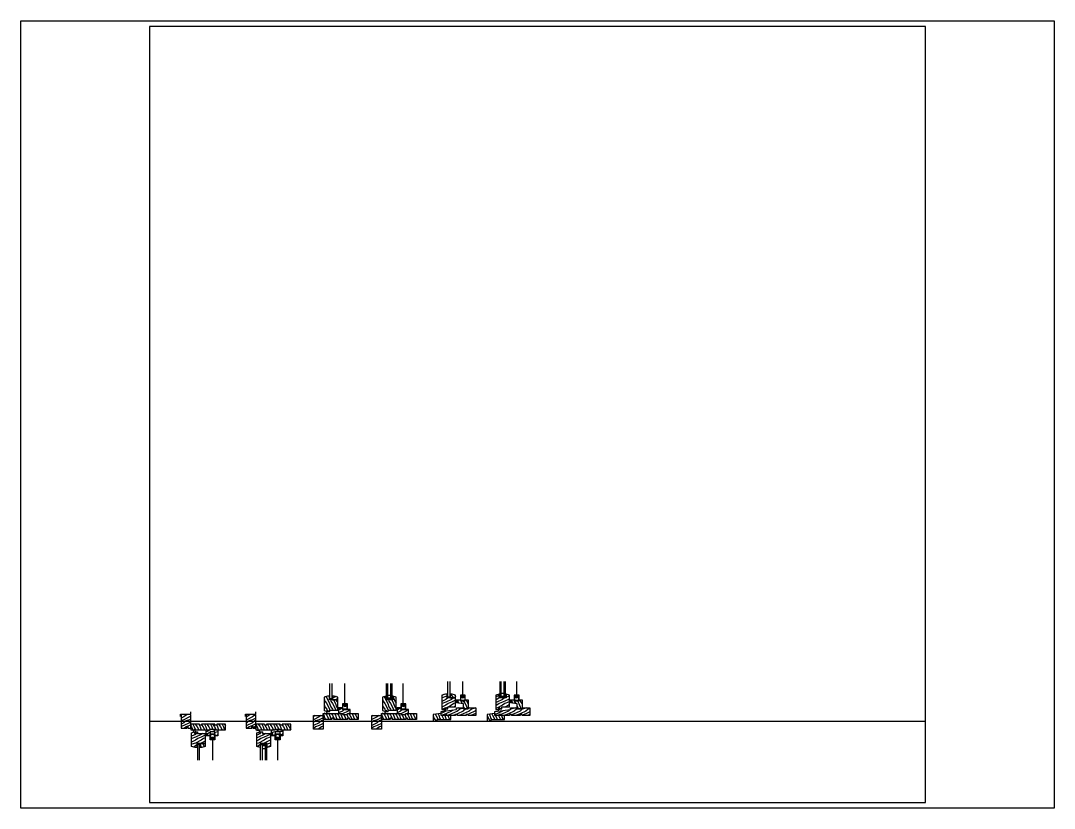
# Paper-space layout 'Layout1' of a CAD drawing. Header units: inches. Extents: x 1.05 to 9.45, y 0.8 to 7.2.
# The model-space entities are those that its viewports show. They can reach past a viewport. Long polylines and large blocks are cut down to what shows.
import ezdxf

# ---------------------------------------------------------------- set-up
doc = ezdxf.new("R2010")
doc.units = ezdxf.units.IN
doc.header["$MEASUREMENT"] = 0
doc.linetypes.add('V-DOT', pattern=[0.125, 0, -0.125])
for name, color, linetype in [('FINE', 70, 'Continuous'), ('HATCH', 170, 'Continuous'), ('MED', 32, 'Continuous')]:
    doc.layers.add(name, color=color, linetype=linetype)
pattern_1 = [(216.8699, (-5.02286, -9.7298), (2.25, 1.5000001), [0.375, -3.375]), (206.565, (-4.57286, -9.9548), (-0.749999, -0.750001), [0.838526, -0.838526]), (198.4349, (-4.57286, -10.3298), (-1.5000003, -0.749999), [0.474342, -1.897366])]
pattern_2 = [(306.8699, (-6.07286, -10.1798), (-1.5000001, 2.25), [0.375, -3.375]), (296.565, (-5.84786, -9.7298), (0.750001, -0.749999), [0.838525, -0.838525]), (288.4349, (-5.47286, -9.7298), (0.749999, -1.5000003), [0.474342, -1.897366])]
pattern_3 = [(216.8699, (-13.40886, -9.7298), (2.2499999, 1.5000001), [0.375, -3.375]), (206.5651, (-12.95886, -9.9548), (-0.7499994, -0.750001), [0.838526, -0.838526]), (198.4349, (-12.95886, -10.3298), (-1.5000003, -0.7499988), [0.474342, -1.897366])]
pattern_4 = [(216.8699, (-22.08403, -9.7298), (2.2499999, 1.5000001), [0.375, -3.375]), (206.5651, (-21.63403, -9.9548), (-0.7499994, -0.750001), [0.838526, -0.838526]), (198.4349, (-21.63403, -10.3298), (-1.5000003, -0.7499988), [0.474342, -1.897366])]
pattern_5 = [(306.8699, (-23.13403, -10.1798), (-1.5000001, 2.24999994), [0.375, -3.375]), (296.5651, (-22.90903, -9.7298), (0.750001, -0.7499994), [0.838525, -0.838525]), (288.4349, (-22.53403, -9.7298), (0.7499988, -1.5000003), [0.474342, -1.897366])]
pattern_6 = [(306.8699, (-30.65252, -10.1798), (-1.5000001, 2.24999994), [0.375, -3.375]), (296.5651, (-30.42752, -9.7298), (0.750001, -0.7499994), [0.838525, -0.838525]), (288.4349, (-30.05252, -9.7298), (0.7499988, -1.5000003), [0.474342, -1.897366])]
pattern_7 = [(216.8699, (-29.60252, -9.7298), (2.24999994, 1.5000001), [0.375, -3.375]), (206.5651, (-29.15252, -9.9548), (-0.7499994, -0.750001), [0.838526, -0.838526]), (198.4349, (-29.15252, -10.3298), (-1.5000003, -0.7499988), [0.474342, -1.897366])]
pattern_8 = [(306.8699, (-38.31559, -10.1798), (-1.5000001, 2.24999994), [0.375, -3.375]), (296.5651, (-38.0906, -9.7298), (0.750001, -0.7499994), [0.838525, -0.838525]), (288.4349, (-37.71559, -9.7298), (0.7499988, -1.5000003), [0.474342, -1.897366])]
pattern_9 = [(216.8699, (-37.26559, -9.7298), (2.24999994, 1.5000001), [0.375, -3.375]), (206.5651, (-36.8156, -9.9548), (-0.7499994, -0.750001), [0.838526, -0.838526]), (198.4349, (-36.81559, -10.3298), (-1.5000003, -0.7499988), [0.474342, -1.897366])]
pattern_10 = [(216.8699, (-44.20572, -9.7298), (2.24999994, 1.5000001), [0.375, -3.375]), (206.5651, (-43.75572, -9.9548), (-0.7499994, -0.750001), [0.838526, -0.838526]), (198.4349, (-43.75572, -10.3298), (-1.5000003, -0.7499988), [0.474342, -1.897366])]
pattern_11 = [(306.8699, (-45.25572, -10.1798), (-1.5000001, 2.24999994), [0.375, -3.375]), (296.5651, (-45.03072, -9.7298), (0.750001, -0.7499994), [0.838525, -0.838525]), (288.4349, (-44.65572, -9.7298), (0.7499988, -1.5000003), [0.474342, -1.897366])]

# ---------------------------------------------------------------- blocks, each defined once
blk = doc.blocks.new('AecDtl_8611H1')
at = {"layer": 'HATCH'}
h = blk.add_hatch(dxfattribs=at)
h.set_pattern_fill('WOOD_1', color=256, scale=0.75, style=0)
h.set_pattern_definition(pattern_1)
edge = h.paths.add_edge_path()
edge.add_line((0, -0.88), (0, 0.87))
edge.add_line((0, 0.87), (-1.25, 0.87))
edge.add_line((-1.25, 0.87), (-1.25, -0.88))
edge.add_line((-1.25, -0.88), (-0.5, -0.88))
edge.add_line((-0.5, -0.88), (-0.5, -0.66))
edge.add_arc((-0.47, -0.66), 0.0312, 90, 180, ccw=False)
edge.add_line((-0.47, -0.62), (-0.41, -0.62))
edge.add_arc((-0.41, -0.66), 0.0312, 0, 90, ccw=False)
edge.add_line((-0.38, -0.66), (-0.38, -0.88))
edge.add_line((-0.38, -0.88), (0, -0.88))
h = blk.add_hatch(dxfattribs=at)
h.set_pattern_fill('WOOD_1', color=256, scale=0.75, angle=90, style=0)
h.set_pattern_definition(pattern_2)
h.paths.add_polyline_path([(4.5, -0.38), (3.38, -0.38), (3.38, -0.5), (3.12, -0.5), (3.12, -0.38), (1.38, -0.38), (1.38, -0.5), (1.12, -0.5), (1.12, -0.38), (0, -0.38), (0, -0.88), (0, -1.12), (2, -1.12), (2.5, -1.12), (2.5, -1), (3.12, -1), (3.12, -1.12), (4.5, -1.12)])
h = blk.add_hatch(dxfattribs=at)
h.set_pattern_fill('WOOD_1', color=256, scale=0.75, style=0)
h.set_pattern_definition(pattern_1)
h.paths.add_polyline_path([(3.5, -1.12), (3.12, -1.12), (3.12, -1), (2.5, -1), (2.5, -1.12), (2, -1.12), (2, -1.62), (2.19, -1.62), (2.19, -1.75), (2, -1.75), (2, -1.88), (2.5, -1.88), (2.5, -1.38), (3.12, -1.38), (3.12, -1.88), (3.5, -1.88)])
h = blk.add_hatch(dxfattribs=at)
h.set_pattern_fill('WOOD_1', color=256, scale=0.75, style=0)
h.set_pattern_definition(pattern_1)
h.paths.add_polyline_path([(1.88, -1.56), (0.87, -1.56), (0.87, -1.38), (0.62, -1.38), (0.62, -1.42), (0.62, -1.56), (0.5, -1.56), (0.5, -1.38), (0.12, -1.5), (0.12, -3.25), (0.56, -3.38), (0.81, -3.38), (0.81, -2.88), (1.19, -2.88), (1.88, -2.88)])
h = blk.add_hatch(dxfattribs=at)
h.set_pattern_fill('WOOD_1', color=256, scale=0.75, angle=90, style=0)
h.set_pattern_definition(pattern_2)
h.paths.add_polyline_path([(1.88, -2.88), (1.19, -2.88), (1.19, -3.38), (1.44, -3.38), (1.88, -3.25)])
at = {"layer": 'FINE'}
blk.add_lwpolyline([(2.56, -1.69), (2.56, -2.31), (2.65, -2.31, -1.732051), (2.97, -2.31), (3.06, -2.31), (3.06, -1.69)], format="xyb", close=True, dxfattribs=at)
at = {"layer": 'FINE', "linetype": 'V-DOT'}
blk.add_lwpolyline([(2.81, -2.28), (2.81, -5)], dxfattribs=at)
at = {"layer": 'FINE'}
blk.add_circle((2.81, -2.22), 0.0626, dxfattribs=at)
at = {"layer": 'MED'}
for points in [[(-1.31, 0.62), (-1.31, 0.92), (0, 0.98), (0, 1.23)], [(0, -0.88), (0, -1.12), (2, -1.12), (2.5, -1.12), (2.5, -1), (3.12, -1), (3.12, -1.12), (4.5, -1.12), (4.5, -0.38), (3.38, -0.38), (3.38, -0.5), (3.12, -0.5), (3.12, -0.38), (1.38, -0.38), (1.38, -0.5), (1.12, -0.5), (1.12, -0.38), (0, -0.38), (0, -1.12)], [(0.5, -1.42), (0.56, -1.55), (0.62, -1.42), (0.62, -1.31), (0.59, -1.22), (0.55, -1.16), (0.52, -1.12), (0.45, -1.12), (0.39, -1.14), (0.36, -1.19), (0.33, -1.25), (0.33, -1.3)], [(1.12, -5), (1.12, -3), (0.87, -3), (0.87, -5)]]:
    blk.add_lwpolyline(points, dxfattribs=at)
blk.add_lwpolyline([(0, -0.88), (0, 0.87), (-1.25, 0.87), (-1.25, -0.88), (-0.5, -0.88), (-0.5, -0.66, -0.414214), (-0.47, -0.62), (-0.41, -0.62, -0.414214), (-0.38, -0.66), (-0.38, -0.88), (0, -0.88)], format="xyb", dxfattribs=at)
for points in [[(2.5, -1.12), (2.5, -1), (3.12, -1), (3.12, -1.12), (3.5, -1.12), (3.5, -1.88), (3.12, -1.88), (3.12, -1.38), (2.5, -1.38), (2.5, -1.88), (2, -1.88), (2, -1.75), (2.19, -1.75), (2.19, -1.62), (2, -1.62), (2, -1.12)], [(0.12, -1.5), (0.5, -1.38), (0.5, -1.56), (0.62, -1.56), (0.62, -1.38), (0.87, -1.38), (0.87, -1.56), (1.88, -1.56), (1.88, -2.88), (1.19, -2.88), (0.81, -2.88), (0.81, -3.38), (0.56, -3.38), (0.12, -3.25)], [(1.19, -2.88), (1.88, -2.88), (1.88, -3.25), (1.44, -3.38), (1.19, -3.38)]]:
    blk.add_lwpolyline(points, close=True, dxfattribs=at)
for points in [[(2, -1.73), (2.17, -1.73), (2.17, -1.64), (1.99, -1.64, 0.037759), (1.98, -1.61, 0.097163), (1.96, -1.57, 0.203453), (1.94, -1.56, 0.203453), (1.92, -1.57, 0.097163), (1.89, -1.61, 0.054131), (1.88, -1.66, 0.041072), (1.88, -1.72, 0.041072), (1.88, -1.78, 0.054131), (1.89, -1.83, 0.097163), (1.92, -1.87, 0.203453), (1.94, -1.88, 0.203453), (1.96, -1.87, 0.097163), (1.98, -1.83, 0.054131), (1.99, -1.78, 0.031042)], [(2.89, -2.32, 2.849), (2.73, -2.32), (2.73, -2.38), (2.5, -2.38), (2.5, -1.62), (3.12, -1.62), (3.12, -2.38), (2.89, -2.38)]]:
    blk.add_lwpolyline(points, format="xyb", close=True, dxfattribs=at)
blk = doc.blocks.new('AecDtl_8611H2')
at = {"layer": 'HATCH'}
h = blk.add_hatch(dxfattribs=at)
h.set_pattern_fill('WOOD_1', color=256, scale=0.75, style=0)
h.set_pattern_definition(pattern_3)
edge = h.paths.add_edge_path()
edge.add_line((0, -0.88), (0, 0.87))
edge.add_line((0, 0.87), (-1.25, 0.87))
edge.add_line((-1.25, 0.87), (-1.25, -0.88))
edge.add_line((-1.25, -0.88), (-0.5, -0.88))
edge.add_line((-0.5, -0.88), (-0.5, -0.66))
edge.add_arc((-0.47, -0.66), 0.0312, 90, 180, ccw=False)
edge.add_line((-0.47, -0.62), (-0.41, -0.62))
edge.add_arc((-0.41, -0.66), 0.0312, 0, 90, ccw=False)
edge.add_line((-0.38, -0.66), (-0.38, -0.88))
edge.add_line((-0.38, -0.88), (0, -0.88))
h = blk.add_hatch(dxfattribs=at)
h.set_pattern_fill('WOOD_1', color=256, scale=0.75, angle=90, style=0)
h.set_pattern_definition([(306.8699, (-14.45886, -10.1798), (-1.5000001, 2.2499999), [0.375, -3.375]), (296.5651, (-14.23386, -9.7298), (0.750001, -0.7499994), [0.838525, -0.838525]), (288.4349, (-13.85886, -9.7298), (0.7499988, -1.5000003), [0.474342, -1.897366])])
h.paths.add_polyline_path([(4.5, -0.38), (3.38, -0.38), (3.38, -0.5), (3.12, -0.5), (3.12, -0.38), (1.38, -0.38), (1.38, -0.5), (1.12, -0.5), (1.12, -0.38), (0, -0.38), (0, -0.88), (0, -1.12), (2, -1.12), (2.5, -1.12), (2.5, -1), (3.12, -1), (3.12, -1.12), (4.5, -1.12)])
h = blk.add_hatch(dxfattribs=at)
h.set_pattern_fill('WOOD_1', color=256, scale=0.75, style=0)
h.set_pattern_definition(pattern_3)
h.paths.add_polyline_path([(3.5, -1.12), (3.12, -1.12), (3.12, -1), (2.5, -1), (2.5, -1.12), (2, -1.12), (2, -1.62), (2.19, -1.62), (2.19, -1.75), (2, -1.75), (2, -1.88), (2.5, -1.88), (2.5, -1.38), (3.12, -1.38), (3.12, -1.88), (3.5, -1.88)])
h = blk.add_hatch(dxfattribs=at)
h.set_pattern_fill('WOOD_1', color=256, scale=0.75, style=0)
h.set_pattern_definition(pattern_3)
h.paths.add_polyline_path([(1.87, -1.56), (0.87, -1.56), (0.87, -1.38), (0.62, -1.38), (0.62, -1.56), (0.5, -1.56), (0.5, -1.38), (0.12, -1.5), (0.12, -3.25), (0.56, -3.38), (0.56, -2.88), (1.44, -2.88), (1.44, -3.38), (1.87, -3.25), (1.87, -2.88)])
at = {"layer": 'FINE', "linetype": 'Continuous'}
for p, q in [((0.81, -3), (0.81, -5)), ((0.81, -3.12), (1.19, -3.12)), ((0.81, -3.5), (1.19, -3.5)), ((1.19, -3), (1.19, -5))]:
    blk.add_line(p, q, dxfattribs=at)
at = {"layer": 'FINE'}
blk.add_lwpolyline([(2.56, -1.69), (2.56, -2.31), (2.65, -2.31, -1.732051), (2.97, -2.31), (3.06, -2.31), (3.06, -1.69)], format="xyb", close=True, dxfattribs=at)
at = {"layer": 'FINE', "linetype": 'V-DOT'}
blk.add_lwpolyline([(2.81, -2.28), (2.81, -5)], dxfattribs=at)
at = {"layer": 'FINE'}
blk.add_circle((2.81, -2.22), 0.0626, dxfattribs=at)
at = {"layer": 'MED'}
blk.add_line((1.44, -3.38), (1.44, -3.38), dxfattribs=at)
for points in [[(-1.31, 0.62), (-1.31, 0.92), (0, 0.98), (0, 1.23)], [(0, -0.88), (0, -1.12), (2, -1.12), (2.5, -1.12), (2.5, -1), (3.12, -1), (3.12, -1.12), (4.5, -1.12), (4.5, -0.38), (3.38, -0.38), (3.38, -0.5), (3.12, -0.5), (3.12, -0.38), (1.38, -0.38), (1.38, -0.5), (1.12, -0.5), (1.12, -0.38), (0, -0.38), (0, -1.12)]]:
    blk.add_lwpolyline(points, dxfattribs=at)
for points in [[(0, -0.88), (0, 0.87), (-1.25, 0.87), (-1.25, -0.88), (-0.5, -0.88), (-0.5, -0.66, -0.414214), (-0.47, -0.62), (-0.41, -0.62, -0.414214), (-0.38, -0.66), (-0.38, -0.88), (0, -0.88)], [(0.12, -1.2), (0.21, -1.14, -0.28011), (0.34, -1.15), (0.57, -1.34, -0.239952), (0.62, -1.44), (0.62, -1.56), (0.5, -1.47)]]:
    blk.add_lwpolyline(points, format="xyb", dxfattribs=at)
for points in [[(2.5, -1.12), (2.5, -1), (3.12, -1), (3.12, -1.12), (3.5, -1.12), (3.5, -1.88), (3.12, -1.88), (3.12, -1.38), (2.5, -1.38), (2.5, -1.88), (2, -1.88), (2, -1.75), (2.19, -1.75), (2.19, -1.62), (2, -1.62), (2, -1.12)], [(1.87, -2.88), (1.87, -3.25), (1.44, -3.38), (1.44, -2.88), (0.56, -2.88), (0.56, -3.38), (0.56, -3.38), (0.12, -3.25), (0.12, -1.5), (0.5, -1.38), (0.5, -1.56), (0.62, -1.56), (0.62, -1.38), (0.87, -1.38), (0.87, -1.56), (1.87, -1.56)]]:
    blk.add_lwpolyline(points, close=True, dxfattribs=at)
for points in [[(2, -1.73), (2.17, -1.73), (2.17, -1.64), (1.99, -1.64, 0.037759), (1.98, -1.61, 0.097163), (1.96, -1.57, 0.203453), (1.94, -1.56, 0.203453), (1.92, -1.57, 0.097163), (1.89, -1.61, 0.054131), (1.88, -1.66, 0.041072), (1.87, -1.72, 0.041072), (1.88, -1.78, 0.054131), (1.89, -1.83, 0.097163), (1.92, -1.87, 0.203453), (1.94, -1.88, 0.203453), (1.96, -1.87, 0.097163), (1.98, -1.83, 0.054131), (1.99, -1.78, 0.031042)], [(2.89, -2.32, 2.849), (2.73, -2.32), (2.73, -2.38), (2.5, -2.38), (2.5, -1.62), (3.12, -1.62), (3.12, -2.38), (2.89, -2.38)]]:
    blk.add_lwpolyline(points, format="xyb", close=True, dxfattribs=at)
at = {"layer": 'MED', "linetype": 'Continuous'}
blk.add_lwpolyline([(0.62, -5), (0.62, -3), (1.38, -3), (1.38, -5)], dxfattribs=at)
blk = doc.blocks.new('AecDtl_8611J1')
at = {"layer": 'HATCH'}
h = blk.add_hatch(dxfattribs=at)
h.set_pattern_fill('WOOD_1', color=256, scale=0.75, angle=90, style=0)
h.set_pattern_definition(pattern_5)
h.paths.add_polyline_path([(1.88, 2.75), (1.19, 2.75), (0.81, 2.75), (0.81, 3.25), (0.56, 3.25), (0.12, 3.12), (0.12, 1.37), (0.5, 1.25), (0.5, 1.44), (0.62, 1.44), (0.62, 1.25), (0.88, 1.25), (0.88, 1.44), (1.88, 1.44)])
h = blk.add_hatch(dxfattribs=at)
h.set_pattern_fill('WOOD_1', color=256, scale=0.75, style=0)
h.set_pattern_definition(pattern_4)
h.paths.add_polyline_path([(1.88, 3.12), (1.44, 3.25), (1.19, 3.25), (1.19, 2.75), (1.88, 2.75)])
h = blk.add_hatch(dxfattribs=at)
h.set_pattern_fill('WOOD_1', color=256, scale=0.75, style=0)
h.set_pattern_definition(pattern_4)
h.paths.add_polyline_path([(3.5, 1.5), (3.12, 1.5), (2.5, 1.5), (2.5, 1.75), (2, 1.75), (2, 1.62), (2.19, 1.62), (2.19, 1.5), (2, 1.5), (2, 1), (2.5, 1), (2.5, 0.88), (3.12, 0.88), (3.12, 1), (3.5, 1)])
h = blk.add_hatch(dxfattribs=at)
h.set_pattern_fill('WOOD_1', color=256, scale=0.75, style=0)
h.set_pattern_definition(pattern_4)
h.paths.add_polyline_path([(0, 0.75), (0, -1), (-1.25, -1), (-1.25, 0.75), (-0.5, 0.75), (-0.38, 0.75)])
h = blk.add_hatch(dxfattribs=at)
h.set_pattern_fill('WOOD_1', color=256, scale=0.75, angle=90, style=0)
h.set_pattern_definition(pattern_5)
h.paths.add_polyline_path([(4.5, 1), (3.12, 1), (3.12, 0.88), (2.5, 0.88), (2.5, 1), (2, 1), (0, 1), (0, 0.75), (0, 0.25), (1.12, 0.25), (1.12, 0.38), (1.37, 0.38), (1.37, 0.25), (3.12, 0.25), (3.12, 0.38), (3.38, 0.38), (3.38, 0.25), (4.5, 0.25)])
at = {"layer": 'FINE', "linetype": 'V-DOT'}
blk.add_lwpolyline([(2.81, 2.16), (2.81, 4.88)], dxfattribs=at)
at = {"layer": 'FINE'}
blk.add_lwpolyline([(2.56, 1.56), (2.56, 2.19), (2.65, 2.19, 1.732051), (2.97, 2.19), (3.06, 2.19), (3.06, 1.56)], format="xyb", close=True, dxfattribs=at)
blk.add_circle((2.81, 2.1), 0.0626, dxfattribs=at)
at = {"layer": 'MED'}
for points in [[(1.12, 4.88), (1.12, 2.88), (0.88, 2.88), (0.88, 4.88)], [(0, 0.75), (0, -1), (-1.25, -1), (-1.25, 0.75), (-0.5, 0.75), (-0.5, 0.75), (-0.38, 0.75), (-0.38, 0.75), (0, 0.75)], [(0, 0.75), (0, 1), (2, 1), (2.5, 1), (2.5, 0.88), (3.12, 0.88), (3.12, 1), (4.5, 1), (4.5, 0.25), (3.38, 0.25), (3.38, 0.38), (3.12, 0.38), (3.12, 0.25), (1.37, 0.25), (1.37, 0.38), (1.12, 0.38), (1.12, 0.25), (0, 0.25), (0, 1)]]:
    blk.add_lwpolyline(points, dxfattribs=at)
for points in [[(0.12, 1.37), (0.5, 1.25), (0.5, 1.44), (0.62, 1.44), (0.62, 1.25), (0.88, 1.25), (0.88, 1.44), (1.88, 1.44), (1.88, 2.75), (1.19, 2.75), (0.81, 2.75), (0.81, 3.25), (0.56, 3.25), (0.12, 3.12)], [(1.19, 2.75), (1.88, 2.75), (1.88, 3.12), (1.44, 3.25), (1.19, 3.25)], [(2.5, 1), (2.5, 0.88), (3.12, 0.88), (3.12, 1), (3.5, 1), (3.5, 1.5), (3.12, 1.5), (3.12, 1.5), (2.5, 1.5), (2.5, 1.75), (2, 1.75), (2, 1.62), (2.19, 1.62), (2.19, 1.5), (2, 1.5), (2, 1)]]:
    blk.add_lwpolyline(points, close=True, dxfattribs=at)
blk.add_lwpolyline([(0.12, 1.08), (0.21, 1.01, 0.28011), (0.34, 1.02), (0.57, 1.21, 0.239952), (0.62, 1.31), (0.62, 1.44), (0.5, 1.34)], format="xyb", dxfattribs=at)
for points in [[(2, 1.61), (2.17, 1.61), (2.17, 1.52), (1.99, 1.52, -0.037759), (1.98, 1.48, -0.097163), (1.96, 1.45, -0.203453), (1.94, 1.44, -0.203453), (1.92, 1.45, -0.097163), (1.89, 1.48, -0.054131), (1.88, 1.53, -0.041072), (1.88, 1.59, -0.041072), (1.88, 1.66, -0.054131), (1.89, 1.7, -0.097163), (1.92, 1.74, -0.203453), (1.94, 1.75, -0.203453), (1.96, 1.74, -0.097163), (1.98, 1.7, -0.054131), (1.99, 1.66, -0.031042)], [(2.89, 2.19, -2.849), (2.73, 2.19), (2.73, 2.25), (2.5, 2.25), (2.5, 1.5), (3.12, 1.5), (3.12, 2.25), (2.89, 2.25)]]:
    blk.add_lwpolyline(points, format="xyb", close=True, dxfattribs=at)
blk = doc.blocks.new('AecDtl_8611J2')
at = {"layer": 'HATCH'}
h = blk.add_hatch(dxfattribs=at)
h.set_pattern_fill('WOOD_1', color=256, scale=0.75, angle=90, style=0)
h.set_pattern_definition(pattern_6)
h.paths.add_polyline_path([(1.88, 2.75), (1.88, 3.12), (1.44, 3.25), (1.44, 2.75), (0.56, 2.75), (0.56, 3.25), (0.12, 3.12), (0.12, 1.37), (0.5, 1.25), (0.5, 1.44), (0.62, 1.44), (0.62, 1.25), (0.88, 1.25), (0.88, 1.44), (1.88, 1.44)])
h = blk.add_hatch(dxfattribs=at)
h.set_pattern_fill('WOOD_1', color=256, scale=0.75, style=0)
h.set_pattern_definition(pattern_7)
h.paths.add_polyline_path([(3.5, 1.5), (3.12, 1.5), (2.5, 1.5), (2.5, 1.75), (2, 1.75), (2, 1.62), (2.19, 1.62), (2.19, 1.5), (2, 1.5), (2, 1), (2.5, 1), (2.5, 0.88), (3.12, 0.88), (3.12, 1), (3.5, 1)])
h = blk.add_hatch(dxfattribs=at)
h.set_pattern_fill('WOOD_1', color=256, scale=0.75, style=0)
h.set_pattern_definition(pattern_7)
h.paths.add_polyline_path([(0, 0.75), (0, -1), (-1.25, -1), (-1.25, 0.75), (-0.5, 0.75), (-0.38, 0.75)])
h = blk.add_hatch(dxfattribs=at)
h.set_pattern_fill('WOOD_1', color=256, scale=0.75, angle=90, style=0)
h.set_pattern_definition(pattern_6)
h.paths.add_polyline_path([(4.5, 1), (3.12, 1), (3.12, 0.88), (2.5, 0.88), (2.5, 1), (2, 1), (0, 1), (0, 0.75), (0, 0.25), (1.12, 0.25), (1.12, 0.38), (1.37, 0.38), (1.37, 0.25), (3.12, 0.25), (3.12, 0.38), (3.37, 0.38), (3.37, 0.25), (4.5, 0.25)])
at = {"layer": 'FINE', "linetype": 'Continuous'}
for p, q in [((0.81, 2.88), (0.81, 4.88)), ((1.19, 2.88), (1.19, 4.88)), ((0.81, 3.37), (1.19, 3.37)), ((0.81, 3), (1.19, 3))]:
    blk.add_line(p, q, dxfattribs=at)
at = {"layer": 'FINE', "linetype": 'V-DOT'}
blk.add_lwpolyline([(2.81, 2.16), (2.81, 4.88)], dxfattribs=at)
at = {"layer": 'FINE'}
blk.add_lwpolyline([(2.56, 1.56), (2.56, 2.19), (2.65, 2.19, 1.732051), (2.97, 2.19), (3.06, 2.19), (3.06, 1.56)], format="xyb", close=True, dxfattribs=at)
blk.add_circle((2.81, 2.1), 0.0626, dxfattribs=at)
at = {"layer": 'MED'}
blk.add_line((1.44, 3.25), (1.44, 3.25), dxfattribs=at)
at = {"layer": 'MED', "linetype": 'Continuous'}
blk.add_lwpolyline([(0.62, 4.88), (0.62, 2.88), (1.37, 2.88), (1.37, 4.88)], dxfattribs=at)
at = {"layer": 'MED'}
for points in [[(1.44, 2.75), (0.56, 2.75), (0.56, 3.25), (0.56, 3.25), (0.12, 3.12), (0.12, 1.37), (0.5, 1.25), (0.5, 1.44), (0.62, 1.44), (0.62, 1.25), (0.88, 1.25), (0.88, 1.44), (1.88, 1.44), (1.88, 2.75), (1.88, 3.12), (1.44, 3.25)], [(2.5, 1), (2.5, 0.88), (3.12, 0.88), (3.12, 1), (3.5, 1), (3.5, 1.5), (3.12, 1.5), (3.12, 1.5), (2.5, 1.5), (2.5, 1.75), (2, 1.75), (2, 1.62), (2.19, 1.62), (2.19, 1.5), (2, 1.5), (2, 1)]]:
    blk.add_lwpolyline(points, close=True, dxfattribs=at)
blk.add_lwpolyline([(0.12, 1.08), (0.21, 1.01, 0.28011), (0.34, 1.02), (0.57, 1.21, 0.239952), (0.62, 1.31), (0.62, 1.44), (0.5, 1.34)], format="xyb", dxfattribs=at)
for points in [[(2, 1.61), (2.17, 1.61), (2.17, 1.52), (1.99, 1.52, -0.037759), (1.98, 1.48, -0.097163), (1.96, 1.45, -0.203453), (1.94, 1.44, -0.203453), (1.92, 1.45, -0.097163), (1.89, 1.48, -0.054131), (1.88, 1.53, -0.041072), (1.88, 1.59, -0.041072), (1.88, 1.66, -0.054131), (1.89, 1.7, -0.097163), (1.92, 1.74, -0.203453), (1.94, 1.75, -0.203453), (1.96, 1.74, -0.097163), (1.98, 1.7, -0.054131), (1.99, 1.66, -0.031042)], [(2.89, 2.19, -2.849), (2.73, 2.19), (2.73, 2.25), (2.5, 2.25), (2.5, 1.5), (3.12, 1.5), (3.12, 2.25), (2.89, 2.25)]]:
    blk.add_lwpolyline(points, format="xyb", close=True, dxfattribs=at)
for points in [[(0, 0.75), (0, -1), (-1.25, -1), (-1.25, 0.75), (-0.5, 0.75), (-0.5, 0.75), (-0.38, 0.75), (-0.38, 0.75), (0, 0.75)], [(0, 0.75), (0, 1), (2, 1), (2.5, 1), (2.5, 0.88), (3.12, 0.88), (3.12, 1), (4.5, 1), (4.5, 0.25), (3.37, 0.25), (3.37, 0.38), (3.12, 0.38), (3.12, 0.25), (1.37, 0.25), (1.37, 0.38), (1.12, 0.38), (1.12, 0.25), (0, 0.25), (0, 1)]]:
    blk.add_lwpolyline(points, dxfattribs=at)
blk = doc.blocks.new('AecDtl_8611S1')
at = {"layer": 'HATCH'}
h = blk.add_hatch(dxfattribs=at)
h.set_pattern_fill('WOOD_1', color=256, scale=0.75, style=0)
h.set_pattern_definition(pattern_9)
h.paths.add_polyline_path([(1.88, 3), (1.19, 3), (0.81, 3), (0.81, 3.5), (0.56, 3.5), (0.12, 3.37), (0.12, 1.5), (0.5, 1.55), (0.5, 1.73), (0.62, 1.73), (0.62, 1.56), (0.88, 1.59), (0.88, 1.88), (1.88, 1.88)])
h = blk.add_hatch(dxfattribs=at)
h.set_pattern_fill('WOOD_1', color=256, scale=0.75, angle=90, style=0)
h.set_pattern_definition(pattern_8)
h.paths.add_polyline_path([(1.88, 3.37), (1.44, 3.5), (1.19, 3.5), (1.19, 3), (1.88, 3)])
h = blk.add_hatch(dxfattribs=at)
h.set_pattern_fill('WOOD_1', color=256, scale=0.75, angle=90, style=0)
h.set_pattern_definition(pattern_8)
h.paths.add_polyline_path([(3.5, 2.75), (3.12, 2.75), (3.12, 2.62), (2.5, 2.62), (2.5, 2.75), (2, 2.75), (2, 2.62), (2.19, 2.62), (2.19, 2.5), (2, 2.5), (2, 2.38), (2.88, 2.25), (2.88, 1.62), (3.5, 1.62), (3.5, 1.75)])
h = blk.add_hatch(dxfattribs=at)
h.set_pattern_fill('WOOD_1', color=256, scale=0.75, style=0)
h.set_pattern_definition(pattern_9)
h.paths.add_polyline_path([(4.5, 1.75), (3.5, 1.75), (3.5, 1.62), (2.88, 1.62), (2.88, 1.75), (2, 1.75), (2, 1.5), (0, 1.25), (0, 0.75), (0.5, 0.75), (0.5, 0.88), (0.75, 0.88), (0.75, 0.75), (1.25, 0.75), (1.88, 0.75), (1.88, 0.88), (2.12, 0.88), (2.12, 0.75), (3.25, 0.75), (3.25, 0.88), (3.5, 0.88), (3.5, 0.75), (4.5, 0.75)])
h = blk.add_hatch(dxfattribs=at)
h.set_pattern_fill('WOOD_1', color=256, scale=0.75, angle=90, style=0)
h.set_pattern_definition(pattern_8)
h.paths.add_polyline_path([(1.25, 0.75), (0, 0.75), (0, 1), (-1, 0.88), (-1, 0), (-0.5, 0), (-0.5, 0.25), (1.25, 0.25)])
at = {"layer": 'FINE', "linetype": 'V-DOT'}
blk.add_lwpolyline([(2.81, 3.28), (2.81, 5.12)], dxfattribs=at)
at = {"layer": 'FINE'}
blk.add_lwpolyline([(2.56, 2.69), (2.56, 3.31), (2.65, 3.31, 1.732051), (2.97, 3.31), (3.06, 3.31), (3.06, 2.69)], format="xyb", close=True, dxfattribs=at)
blk.add_circle((2.81, 3.22), 0.0626, dxfattribs=at)
at = {"layer": 'MED'}
blk.add_lwpolyline([(1.12, 5.12), (1.12, 3.12), (0.88, 3.12), (0.88, 5.12)], dxfattribs=at)
for points in [[(0.12, 1.5), (0.5, 1.55), (0.5, 1.73), (0.62, 1.73), (0.62, 1.56), (0.88, 1.59), (0.88, 1.88), (1.88, 1.88), (1.88, 3), (1.19, 3), (0.81, 3), (0.81, 3.5), (0.56, 3.5), (0.12, 3.37)], [(1.19, 3), (1.88, 3), (1.88, 3.37), (1.44, 3.5), (1.19, 3.5)], [(2, 2.5), (2.19, 2.5), (2.19, 2.62), (2, 2.62), (2, 2.75), (2.5, 2.75), (2.5, 2.62), (3.12, 2.62), (3.12, 2.75), (3.5, 2.75), (3.5, 1.62), (2.88, 1.62), (2.88, 2.25), (2, 2.38)], [(4.5, 0.75), (3.5, 0.75), (3.5, 0.88), (3.25, 0.88), (3.25, 0.75), (2.12, 0.75), (2.12, 0.88), (1.88, 0.88), (1.88, 0.75), (0.75, 0.75), (0.75, 0.88), (0.5, 0.88), (0.5, 0.75), (0, 0.75), (0, 1.25), (2, 1.5), (2, 1.75), (2.88, 1.75), (2.88, 1.62), (3.5, 1.62), (3.5, 1.75), (4.5, 1.75)], [(-1, 0), (-0.5, 0), (-0.5, 0.25), (1.25, 0.25), (1.25, 0.75), (0, 0.75), (0, 1), (-1, 0.88)]]:
    blk.add_lwpolyline(points, close=True, dxfattribs=at)
for points in [[(2, 2.61), (2.17, 2.61), (2.17, 2.52), (1.99, 2.52, -0.037759), (1.98, 2.48, -0.097163), (1.96, 2.45, -0.203453), (1.94, 2.44, -0.203453), (1.92, 2.45, -0.097163), (1.89, 2.48, -0.054131), (1.88, 2.53, -0.041072), (1.88, 2.59, -0.041072), (1.88, 2.66, -0.054131), (1.89, 2.7, -0.097163), (1.92, 2.74, -0.203453), (1.94, 2.75, -0.203453), (1.96, 2.74, -0.097163), (1.98, 2.7, -0.054131), (1.99, 2.66, -0.031042)], [(2.89, 3.32, -2.849), (2.73, 3.32), (2.73, 3.37), (2.5, 3.37), (2.5, 2.62), (3.12, 2.62), (3.12, 3.37), (2.89, 3.37)]]:
    blk.add_lwpolyline(points, format="xyb", close=True, dxfattribs=at)
blk.add_lwpolyline([(0.12, 1.36), (0.21, 1.3, 0.28011), (0.34, 1.31), (0.57, 1.5, 0.239952), (0.62, 1.6), (0.62, 1.72), (0.5, 1.63)], format="xyb", dxfattribs=at)
blk = doc.blocks.new('AecDtl_8611S2')
at = {"layer": 'HATCH'}
h = blk.add_hatch(dxfattribs=at)
h.set_pattern_fill('WOOD_1', color=256, scale=0.75, style=0)
h.set_pattern_definition(pattern_10)
h.paths.add_polyline_path([(1.88, 3), (1.88, 3.38), (1.44, 3.5), (1.44, 3), (0.56, 3), (0.56, 3.5), (0.12, 3.38), (0.12, 1.5), (0.5, 1.55), (0.5, 1.73), (0.62, 1.73), (0.62, 1.56), (0.88, 1.59), (0.88, 1.88), (1.88, 1.88)])
h = blk.add_hatch(dxfattribs=at)
h.set_pattern_fill('WOOD_1', color=256, scale=0.75, angle=90, style=0)
h.set_pattern_definition(pattern_11)
h.paths.add_polyline_path([(3.5, 2.75), (3.12, 2.75), (3.12, 2.62), (2.5, 2.62), (2.5, 2.75), (2, 2.75), (2, 2.62), (2.19, 2.62), (2.19, 2.5), (2, 2.5), (2, 2.38), (2.88, 2.25), (2.88, 1.62), (3.5, 1.62), (3.5, 1.75)])
h = blk.add_hatch(dxfattribs=at)
h.set_pattern_fill('WOOD_1', color=256, scale=0.75, style=0)
h.set_pattern_definition(pattern_10)
h.paths.add_polyline_path([(4.5, 1.75), (3.5, 1.75), (3.5, 1.62), (2.88, 1.62), (2.88, 1.75), (2, 1.75), (2, 1.5), (0, 1.25), (0, 0.75), (0.5, 0.75), (0.5, 0.88), (0.75, 0.88), (0.75, 0.75), (1.25, 0.75), (1.88, 0.75), (1.88, 0.88), (2.12, 0.88), (2.12, 0.75), (3.25, 0.75), (3.25, 0.88), (3.5, 0.88), (3.5, 0.75), (4.5, 0.75)])
h = blk.add_hatch(dxfattribs=at)
h.set_pattern_fill('WOOD_1', color=256, scale=0.75, angle=90, style=0)
h.set_pattern_definition(pattern_11)
h.paths.add_polyline_path([(1.25, 0.75), (0, 0.75), (0, 1), (-1, 0.88), (-1, 0), (-0.5, 0), (-0.5, 0.25), (1.25, 0.25)])
at = {"layer": 'FINE', "linetype": 'Continuous'}
for p, q in [((0.81, 3.12), (0.81, 5.12)), ((1.19, 3.12), (1.19, 5.12)), ((0.81, 3.62), (1.19, 3.62)), ((0.81, 3.25), (1.19, 3.25))]:
    blk.add_line(p, q, dxfattribs=at)
at = {"layer": 'FINE', "linetype": 'V-DOT'}
blk.add_lwpolyline([(2.81, 3.28), (2.81, 5.12)], dxfattribs=at)
at = {"layer": 'FINE'}
blk.add_lwpolyline([(2.56, 2.69), (2.56, 3.31), (2.65, 3.31, 1.732051), (2.97, 3.31), (3.06, 3.31), (3.06, 2.69)], format="xyb", close=True, dxfattribs=at)
blk.add_circle((2.81, 3.22), 0.0626, dxfattribs=at)
at = {"layer": 'MED'}
blk.add_line((1.44, 3.5), (1.44, 3.5), dxfattribs=at)
at = {"layer": 'MED', "linetype": 'Continuous'}
blk.add_lwpolyline([(0.62, 5.12), (0.62, 3.12), (1.38, 3.12), (1.38, 5.12)], dxfattribs=at)
at = {"layer": 'MED'}
for points in [[(1.44, 3.5), (1.44, 3), (0.56, 3), (0.56, 3.5), (0.56, 3.5), (0.12, 3.38), (0.12, 1.5), (0.5, 1.55), (0.5, 1.73), (0.62, 1.73), (0.62, 1.56), (0.88, 1.59), (0.88, 1.88), (1.88, 1.88), (1.88, 3), (1.88, 3.38)], [(2, 2.5), (2.19, 2.5), (2.19, 2.62), (2, 2.62), (2, 2.75), (2.5, 2.75), (2.5, 2.62), (3.12, 2.62), (3.12, 2.75), (3.5, 2.75), (3.5, 1.62), (2.88, 1.62), (2.88, 2.25), (2, 2.38)], [(4.5, 0.75), (3.5, 0.75), (3.5, 0.88), (3.25, 0.88), (3.25, 0.75), (2.12, 0.75), (2.12, 0.88), (1.88, 0.88), (1.88, 0.75), (0.75, 0.75), (0.75, 0.88), (0.5, 0.88), (0.5, 0.75), (0, 0.75), (0, 1.25), (2, 1.5), (2, 1.75), (2.88, 1.75), (2.88, 1.62), (3.5, 1.62), (3.5, 1.75), (4.5, 1.75)], [(-1, 0), (-0.5, 0), (-0.5, 0.25), (1.25, 0.25), (1.25, 0.75), (0, 0.75), (0, 1), (-1, 0.88)]]:
    blk.add_lwpolyline(points, close=True, dxfattribs=at)
for points in [[(2, 2.61), (2.17, 2.61), (2.17, 2.52), (1.99, 2.52, -0.037759), (1.98, 2.48, -0.097163), (1.96, 2.45, -0.203453), (1.94, 2.44, -0.203453), (1.92, 2.45, -0.097163), (1.89, 2.48, -0.054131), (1.88, 2.53, -0.041072), (1.88, 2.59, -0.041072), (1.88, 2.66, -0.054131), (1.89, 2.7, -0.097163), (1.92, 2.74, -0.203453), (1.94, 2.75, -0.203453), (1.96, 2.74, -0.097163), (1.98, 2.7, -0.054131), (1.99, 2.66, -0.031042)], [(2.89, 3.32, -2.849), (2.73, 3.32), (2.73, 3.38), (2.5, 3.38), (2.5, 2.62), (3.12, 2.62), (3.12, 3.38), (2.89, 3.38)]]:
    blk.add_lwpolyline(points, format="xyb", close=True, dxfattribs=at)
blk.add_lwpolyline([(0.12, 1.36), (0.21, 1.3, 0.28011), (0.34, 1.31), (0.57, 1.5, 0.239952), (0.62, 1.6), (0.62, 1.72), (0.5, 1.63)], format="xyb", dxfattribs=at)

msp = doc.modelspace()

# ---------------------------------------------------------------- linework, layer by layer
msp.add_line((0, 10.48), (100, 10.48))
msp.add_lwpolyline([(0, 0), (100, 0), (100, 100), (0, 100)], close=True)

# ---------------------------------------------------------------- block references
for name, p in [('AecDtl_8611J1', (22.38, 10.48)), ('AecDtl_8611J2', (29.9, 10.48)), ('AecDtl_8611S1', (37.57, 10.48)), ('AecDtl_8611S2', (44.51, 10.48)), ('AecDtl_8611H1', (5.32, 10.48)), ('AecDtl_8611H2', (13.71, 10.48))]:
    msp.add_blockref(name, p)

psp = doc.layouts.get("Layout1")

# ---------------------------------------------------------------- linework, layer by layer
psp.add_lwpolyline([(1.05, 0.8), (1.05, 7.2), (9.45, 7.2), (9.45, 0.8)], close=True)

# ---------------------------------------------------------------- viewports
at = {"layer": '0'}
psp.add_viewport(center=(5.25, 4), size=(8.4, 6.4), view_center_point=(50, 50), view_height=101.466993, dxfattribs=at)

doc.saveas('drawing.dxf')
